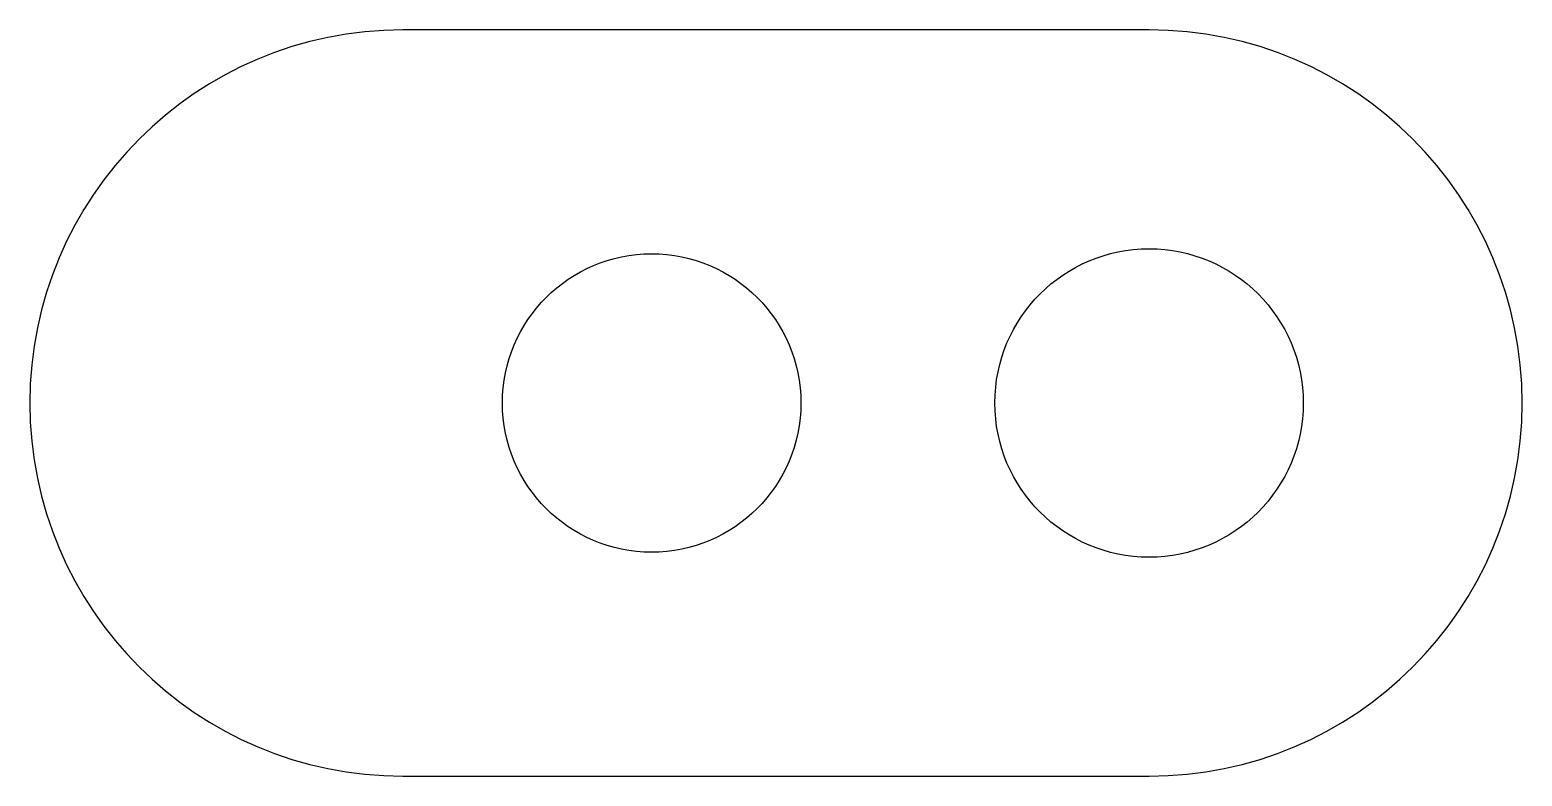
# Model space of a CAD drawing. Header units: millimetres. Extents: x -12.5 to 17.5, y -7.5 to 7.5.
import ezdxf

# ---------------------------------------------------------------- set-up
doc = ezdxf.new("R2010")
doc.units = ezdxf.units.MM
doc.layers.add('Shape2DView010', color=7, linetype='CONTINUOUS')

msp = doc.modelspace()

# ---------------------------------------------------------------- linework, layer by layer
at = {"layer": 'Shape2DView010'}
for p, q in [((10, 7.5), (-5, 7.5)), ((-5, -7.5), (10, -7.5))]:
    msp.add_line(p, q, dxfattribs=at)
for centre, radius in [((10, 0), 3.1), ((0, 0), 3)]:
    msp.add_circle(centre, radius, dxfattribs=at)
for centre, start, end in [((10, 0), -90, 90), ((-5, 0), 90, -90)]:
    msp.add_arc(centre, 7.5, start, end, dxfattribs=at)

doc.saveas('drawing.dxf')
